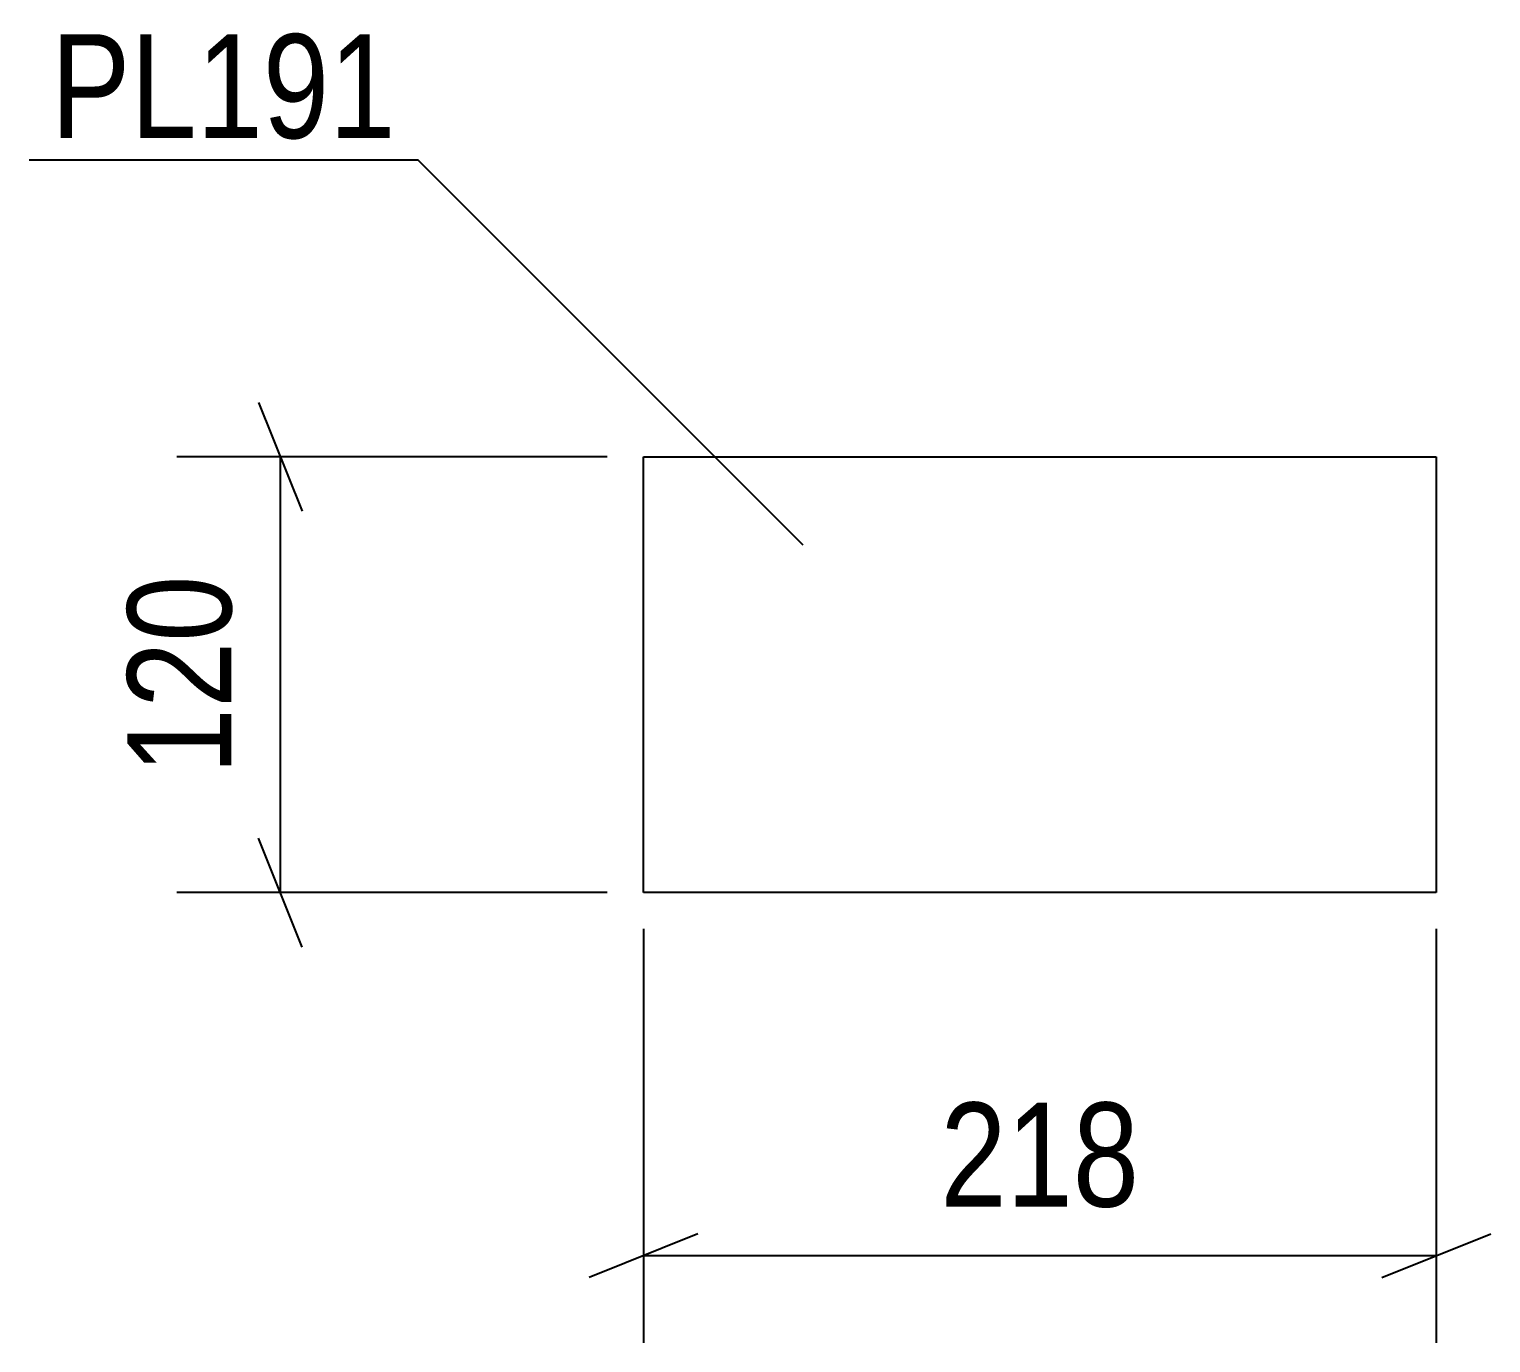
# Model space of a CAD drawing. Header units: millimetres. Extents: x -187 to 420, y 0 to 420.
# Drawn here: x -187.35 to -147.11, y 384.1 to 420.28 of the extents above; entities that cross this region are included whole.
import ezdxf

# ---------------------------------------------------------------- set-up
doc = ezdxf.new("R2010")
doc.units = ezdxf.units.MM
doc.styles.add('Arial Narrow', font='ARIALN.TTF', dxfattribs={"height": 0.2})

# ---------------------------------------------------------------- blocks, each defined once
blk = doc.blocks.new('Part-203760524-2004 - 1988')
at = {"color": 2, "linetype": 'Continuous'}
for p, q in [((-170.439, 396.504), (-170.439, 408.504)), ((-170.439, 408.504), (-148.607, 408.504)), ((-148.607, 408.504), (-148.607, 396.504)), ((-148.607, 396.504), (-170.439, 396.504))]:
    blk.add_line(p, q, dxfattribs=at)
blk = doc.blocks.new('StraightDimension-203760524-2006 - 1988')
at = {"color": 7, "linetype": 'Continuous'}
for p, q in [((-181.039, 410.004), (-179.839, 407.004)), ((-171.439, 408.504), (-183.289, 408.504)), ((-180.439, 396.504), (-180.439, 408.504)), ((-179.839, 395.004), (-181.039, 398.004)), ((-171.439, 396.504), (-183.289, 396.504))]:
    blk.add_line(p, q, dxfattribs=at)
at = {"color": 0}
blk.add_wipeout([(-181.189, 405.846), (-185.389, 405.846), (-185.389, 399.162), (-181.189, 399.162)], dxfattribs=at)
at = {"color": 3, "style": 'Arial Narrow'}
blk.add_text('120', height=2.8633, rotation=90.0002, dxfattribs=at).set_placement((-181.789, 399.762))
blk = doc.blocks.new('StraightDimension-203760524-2017 - 1988')
at = {"color": 7, "linetype": 'Continuous'}
for p, q in [((-170.439, 395.504), (-170.439, 384.104)), ((-148.607, 395.504), (-148.607, 384.104)), ((-168.939, 387.104), (-171.939, 385.904)), ((-150.107, 385.904), (-147.107, 387.104)), ((-170.439, 386.504), (-148.607, 386.504))]:
    blk.add_line(p, q, dxfattribs=at)
at = {"color": 0}
blk.add_wipeout([(-156.181, 387.254), (-156.181, 391.454), (-162.865, 391.454), (-162.865, 387.254)], dxfattribs=at)
at = {"color": 3, "style": 'Arial Narrow'}
blk.add_text('218', height=2.8633, dxfattribs=at).set_placement((-162.265, 387.854))
blk = doc.blocks.new('Mark-203760524-2000 - 1988')
at = {"color": 30, "linetype": 'Continuous'}
for p in [(-187.354, 416.681), (-166.043, 406.075)]:
    blk.add_line(p, (-176.65, 416.681), dxfattribs=at)
at = {"color": 0}
blk.add_wipeout([(-177.25, 417.281), (-177.25, 420.281), (-186.754, 420.281), (-186.754, 417.281)], dxfattribs=at)
blk.add_wipeout([(-177.25, 417.281), (-177.25, 420.281), (-186.754, 420.281), (-186.754, 417.281)], dxfattribs=at)
at = {"color": 3, "style": 'Arial Narrow'}
blk.add_text('PL191', height=2.8633, dxfattribs=at).set_placement((-186.754, 417.281))

msp = doc.modelspace()

# ---------------------------------------------------------------- block references
for name in ['StraightDimension-203760524-2006 - 1988', 'Part-203760524-2004 - 1988']:
    msp.add_blockref(name, (0, 0))

# ---------------------------------------------------------------- next in the draw order: block references
for name in ['Mark-203760524-2000 - 1988', 'StraightDimension-203760524-2017 - 1988']:
    msp.add_blockref(name, (0, 0))

doc.saveas('drawing.dxf')
